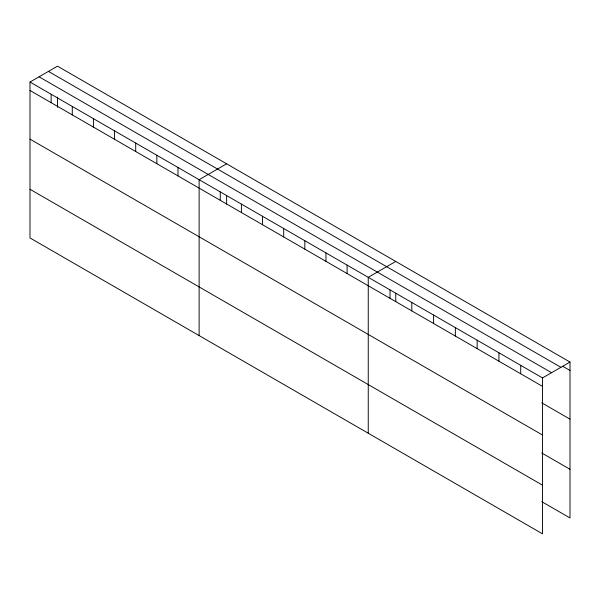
<?xml version="1.0" encoding="UTF-8"?>
<svg xmlns="http://www.w3.org/2000/svg" width="600" height="600" viewBox="0 0 600 600"><rect width="100%" height="100%" fill="white"/><g stroke="black" fill="none" stroke-linecap="round" stroke-linejoin="round"><path stroke-width="0.9" d="M542.498 435.022L542.498 377.933L30 82.043L30 237.945L542.498 533.835L542.498 435.022L30 139.14M541.763 501.653L570 517.957L570 362.055L57.502 66.165L30 82.043M226.627 163.808L199.125 179.685L199.125 335.587M395.752 261.45L368.25 277.327L368.25 433.23M542.498 377.933L570 362.055M562.74 366.293L570 370.485M48.427 71.407L560.925 367.298M39.075 76.808L551.572 372.69M30 90.472L542.498 386.362M541.763 402.847L570 419.145M541.763 452.985L570 469.29M30 189.278L542.498 485.168M520.717 365.355L520.717 373.785M498.938 352.785L498.938 361.207M477.158 340.207L477.158 348.63M455.377 327.63L455.377 336.06M433.59 315.06L433.59 323.483M411.81 302.483L411.81 310.905M395.752 293.28L395.752 301.702M390.03 289.905L390.03 298.335M347.108 265.125L347.108 273.555M325.965 252.923L325.965 261.345M304.83 240.712L304.83 249.142M283.688 228.51L283.688 236.933M262.545 216.3L262.545 224.73M241.403 204.097L241.403 212.528M226.627 195.63L226.627 204.06M220.267 191.895L220.267 200.317M177.983 167.483L177.983 175.913M156.84 155.28L156.84 163.703M135.705 143.07L135.705 151.5M114.562 130.868L114.562 139.29M93.42 118.657L93.42 127.087M72.278 106.455L72.278 114.885M57.502 97.058L57.502 107.347M51.142 94.252L51.142 102.675"/></g></svg>
